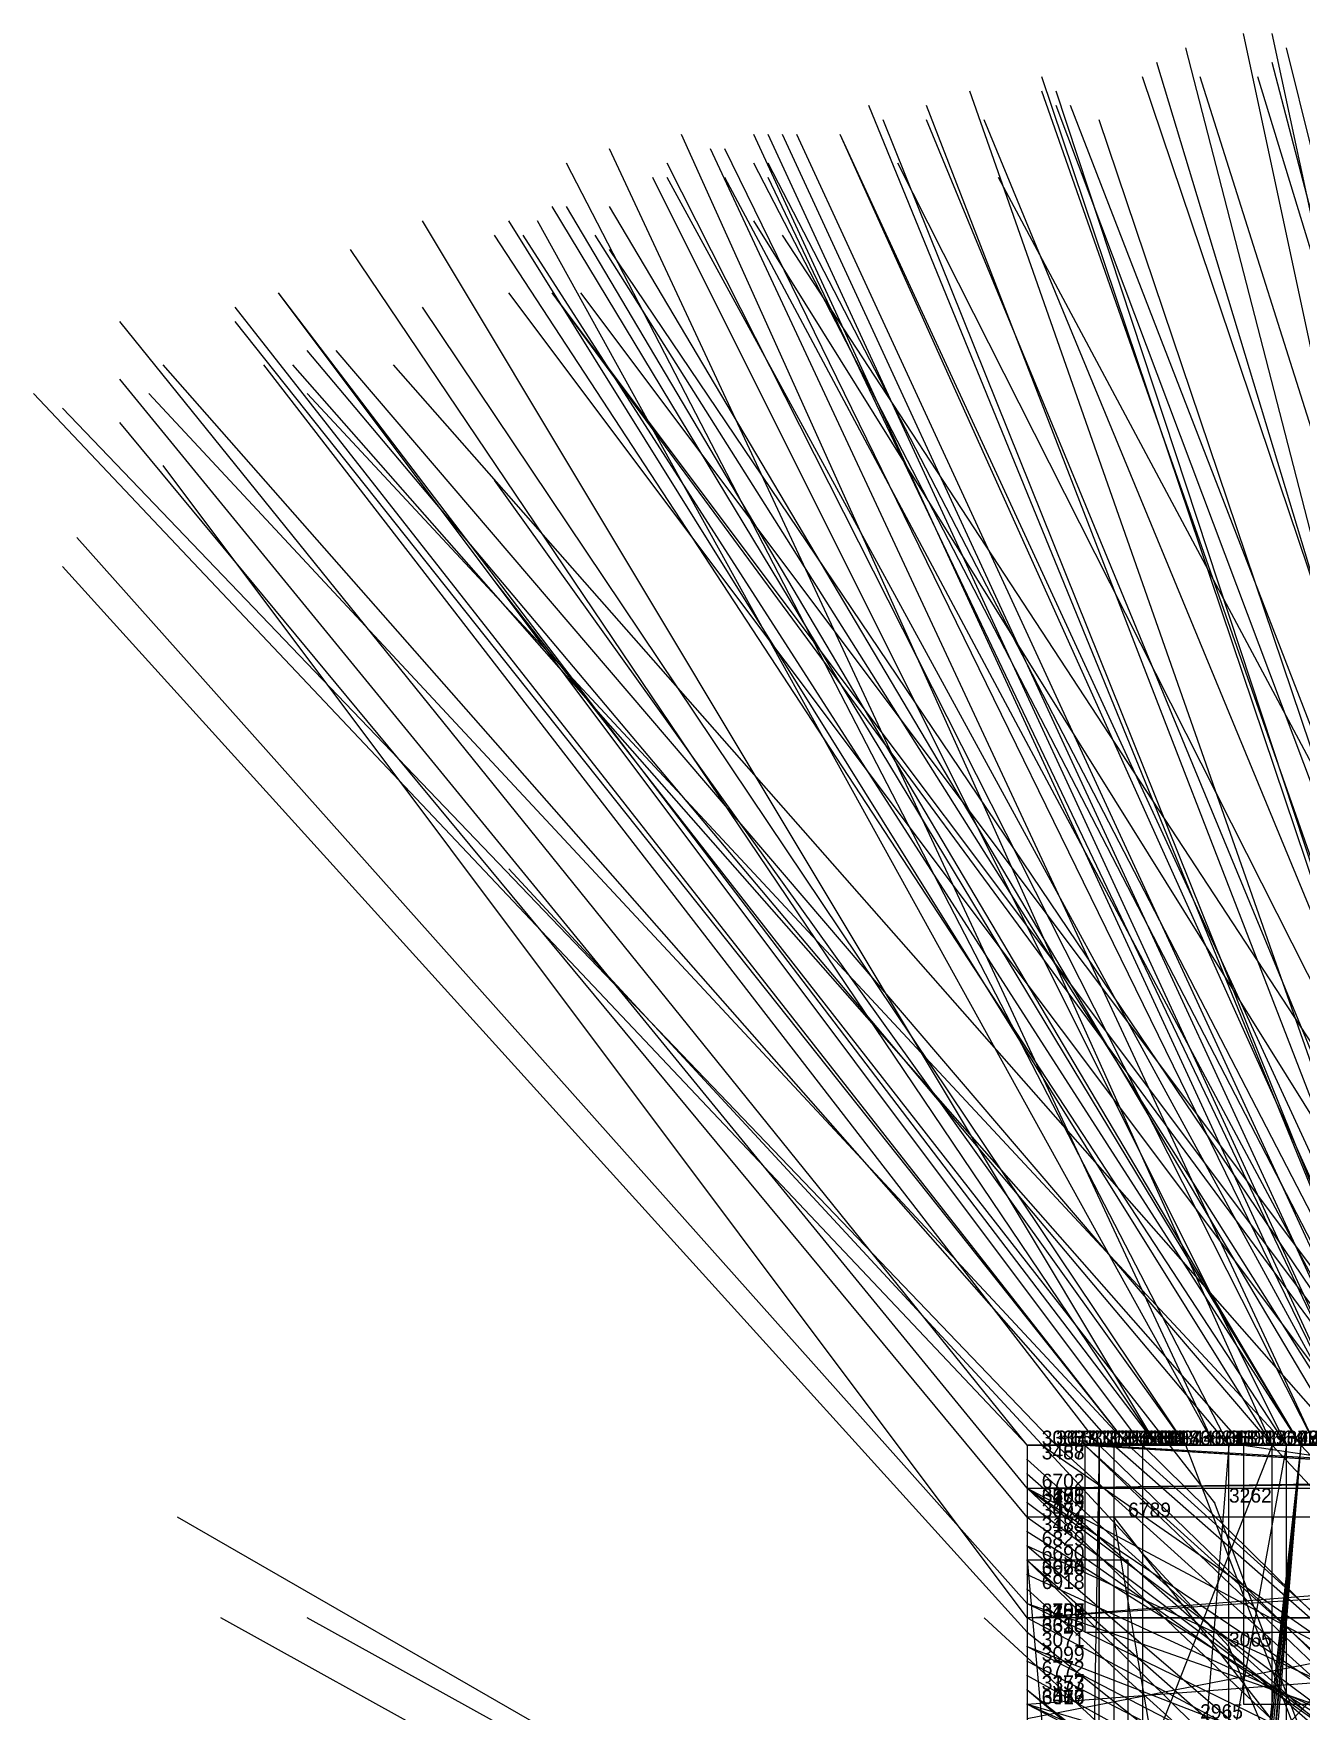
# Model space of a CAD drawing. Extents: x -0.07 to 1.1, y -0.07 to 1.1.
# Drawn here: x -0.069 to 0.019, y 0.9815 to 1.098 of the extents above; entities that cross this region are included whole.
import ezdxf

# ---------------------------------------------------------------- set-up
doc = ezdxf.new("R2010")
doc.units = 0
for name, color, linetype in [('Clients', 3, 'CONTINUOUS'), ('Facilities', 3, 'CONTINUOUS'), ('Facilities_lines', 3, 'CONTINUOUS'), ('Min_max_boxes', 1, 'CONTINUOUS'), ('Normals', 1, 'CONTINUOUS'), ('Source_points', 5, 'CONTINUOUS'), ('Text', 3, 'CONTINUOUS')]:
    doc.layers.add(name, color=color, linetype=linetype)

msp = doc.modelspace()

# ---------------------------------------------------------------- linework, layer by layer
at = {"layer": 'Clients', "color": 5}
for p in [(0.011, 1, 0.003), (0.006, 0.995, 1), (0.013, 0.996), (0.014, 0.986)]:
    msp.add_point(p, dxfattribs=at)
at = {"layer": 'Facilities', "color": 3}
for p in [(0, 1, 0.449), (0, 1, 0.307), (0.001, 1, 0.156), (0.002, 1, 0.208), (0.002, 1, 0.71), (0.004, 1, 0.057), (0.004, 1, 0.858), (0.005, 1, 0.025), (0.005, 1, 0.964), (0.006, 1, 0.435), (0.006, 1, 0.867), (0.007, 1, 0.238), (0.007, 1, 0.449), (0.007, 1, 0.562), (0.007, 1, 0.729), (0.008, 1, 0.125), (0.008, 1, 0.839), (0.009, 1, 0.37), (0.009, 1, 0.402), (0.009, 1, 0.592), (0.011, 1, 0.952), (0.013, 1, 0.169), (0.013, 1, 0.944), (0.014, 1, 0.327), (0.014, 1, 0.465), (0.015, 1, 0.9), (0.017, 1, 0.163), (0.017, 1, 0.077), (0.017, 1, 0.63), (0.017, 1, 0.886), (0.018, 1, 0.431), (0.018, 1, 0.932), (0.018, 1, 0.859), (0.019, 1, 0.651), (0.019, 1, 0.884), (0.019, 1, 0.771), (0.019, 1, 0.792), (0, 0.999, 0.412), (0, 0.998, 0.742), (0, 0.997, 0.174), (0, 0.997, 0.108), (0, 0.997, 0.38), (0, 0.997, 0.53), (0, 0.997, 0.54), (0, 0.996, 0.232), (0, 0.995, 0.332), (0, 0.995, 0.399), (0, 0.994, 0.114), (0, 0.993, 0.614), (0, 0.993, 0.865), (0, 0.992, 0.015), (0, 0.992, 0.609), (0, 0.991, 0.903), (0, 0.99, 0.771), (0, 0.989, 0.2), (0, 0.989, 0.466), (0, 0.989, 0.877), (0, 0.988, 0.23), (0, 0.988, 0.51), (0, 0.987, 0.33), (0, 0.987, 0.435), (0, 0.986, 0.209), (0, 0.986, 0.232), (0, 0.985, 0.825), (0, 0.984, 0.149), (0, 0.983, 0.474), (0, 0.983, 0.522), (0, 0.982, 0.204), (0, 0.982, 0.399), (0, 0.982, 0.368)]:
    msp.add_point(p, dxfattribs=at)
at = {"layer": 'Facilities_lines', "color": 3}
for p, q in [((0, 1, 0.449), (0.118, 1, 0.433)), ((0, 0.982, 0.399), (0.239, 1, 0.401)), ((0, 0.997, 0.38), (0.211, 1, 0.345)), ((0, 0.997, 0.38), (0.225, 1, 0.353)), ((0, 0.997, 0.38), (0.248, 1, 0.385)), ((0, 0.997, 0.38), (0.199, 1, 0.355)), ((0.014, 1, 0.465), (0, 0.827, 0.529)), ((0.019, 1, 0.651), (0, 0.821, 0.635)), ((0.019, 1, 0.651), (0, 0.77, 0.652)), ((0.019, 1, 0.651), (0, 0.788, 0.644)), ((0.019, 1, 0.651), (0, 0.793, 0.649)), ((0.019, 1, 0.651), (0, 0.81, 0.627)), ((0.019, 1, 0.651), (0, 0.831, 0.608)), ((0, 0.988, 0.51), (0.179, 1, 0.46)), ((0, 0.988, 0.51), (0.154, 1, 0.476)), ((0, 0.988, 0.51), (0.153, 1, 0.456)), ((0.017, 1, 0.886), (0, 0.957, 0.999)), ((0.005, 1, 0.964), (0, 0.716, 0.995)), ((0.036, 1, 0.948), (0, 0.961, 0.997)), ((0.002, 1, 0.208), (0.206, 1, 0.229)), ((0.002, 1, 0.208), (0.183, 1, 0.26)), ((0.002, 1, 0.208), (0.171, 1, 0.29)), ((0.002, 1, 0.208), (0.171, 1, 0.283)), ((0.004, 1, 0.057), (0.152, 0.991)), ((0.004, 1, 0.057), (0.212, 0.987)), ((0.005, 1, 0.025), (0.208, 0.988)), ((0.007, 1, 0.449), (0.183, 1, 0.497)), ((0.018, 1, 0.859), (0.008, 0.945, 1)), ((0.041, 0.922), (0.011, 1, 0.003)), ((0.015, 1, 0.9), (0.136, 0.982, 1)), ((0.019, 1, 0.651), (0.194, 1, 0.579)), ((0.019, 1, 0.651), (0.232, 1, 0.615)), ((0.039, 0.802, 1), (0.006, 0.995, 1)), ((0.041, 0.922), (0.013, 0.996)), ((0, 0.992, 0.015), (0, 0.898, 0.024)), ((0, 0.992, 0.015), (0.007, 0.914)), ((0, 0.981, 0.052), (0.036, 0.988)), ((0, 0.988, 0.51), (0, 0.774, 0.469)), ((0.041, 0.922), (0.014, 0.986)), ((0, 0.982, 0.399), (0, 0.779, 0.402))]:
    msp.add_line(p, q, dxfattribs=at)
at = {"layer": 'Min_max_boxes', "color": 1}
for p, q in [((0.248, 1), (0, 1)), ((0, 1), (0, 0.774)), ((0.248, 1, 0.288), (0, 1, 0.288)), ((0, 1, 0.288), (0, 0.774, 0.288)), ((0, 1), (0, 1, 0.288)), ((0.174, 1, 0.291), (0, 1, 0.291)), ((0, 1, 0.291), (0, 0.79, 0.291)), ((0.174, 1, 0.459), (0, 1, 0.459)), ((0, 1, 0.459), (0, 0.79, 0.459)), ((0, 1, 0.291), (0, 1, 0.459)), ((0.221, 1, 0.321), (0, 1, 0.321)), ((0, 1, 0.321), (0, 0.967, 0.321)), ((0.221, 1, 0.333), (0, 1, 0.333)), ((0, 1, 0.333), (0, 0.967, 0.333)), ((0, 1, 0.321), (0, 1, 0.333)), ((0.21, 1, 0.366), (0, 1, 0.366)), ((0, 1, 0.366), (0, 0.973, 0.366)), ((0.21, 1, 0.38), (0, 1, 0.38)), ((0, 1, 0.38), (0, 0.973, 0.38)), ((0, 1, 0.366), (0, 1, 0.38)), ((0, 1, 0.433), (0.118, 1, 0.433)), ((0.118, 1, 0.433), (0, 1, 0.433)), ((0, 1, 0.433), (0, 1, 0.433)), ((0, 1, 0.449), (0.118, 1, 0.449)), ((0.118, 1, 0.449), (0, 1, 0.449)), ((0, 1, 0.449), (0, 1, 0.449)), ((0, 1, 0.433), (0, 1, 0.449)), ((0, 1, 0.433), (0, 1, 0.449)), ((0.288, 1, 0.345), (0, 1, 0.345)), ((0, 1, 0.345), (0, 0.805, 0.345)), ((0.288, 1, 0.585), (0, 1, 0.585)), ((0, 1, 0.585), (0, 0.805, 0.585)), ((0, 1, 0.345), (0, 1, 0.585)), ((0.239, 1, 0.399), (0, 1, 0.399)), ((0, 1, 0.399), (0, 0.779, 0.399)), ((0.239, 1, 0.402), (0, 1, 0.402)), ((0, 1, 0.402), (0, 0.779, 0.402)), ((0, 1, 0.399), (0, 1, 0.402)), ((0.248, 1, 0.345), (0, 1, 0.345)), ((0, 1, 0.345), (0, 0.997, 0.345)), ((0.248, 1, 0.385), (0, 1, 0.385)), ((0, 1, 0.385), (0, 0.997, 0.385)), ((0, 1, 0.345), (0, 1, 0.385)), ((0.014, 1, 0.465), (0, 1, 0.465)), ((0, 1, 0.465), (0, 0.827, 0.465)), ((0.014, 1, 0.529), (0, 1, 0.529)), ((0, 1, 0.529), (0, 0.827, 0.529)), ((0, 1, 0.465), (0, 1, 0.529)), ((0.246, 1, 0.596), (0, 1, 0.596)), ((0, 1, 0.596), (0, 0.792, 0.596)), ((0.246, 1, 0.733), (0, 1, 0.733)), ((0, 1, 0.733), (0, 0.792, 0.733)), ((0, 1, 0.596), (0, 1, 0.733)), ((0.232, 1, 0.579), (0, 1, 0.579)), ((0, 1, 0.579), (0, 0.77, 0.579)), ((0.232, 1, 0.652), (0, 1, 0.652)), ((0, 1, 0.652), (0, 0.77, 0.652)), ((0, 1, 0.579), (0, 1, 0.652)), ((0.179, 1, 0.456), (0, 1, 0.456)), ((0, 1, 0.456), (0, 0.774, 0.456)), ((0.179, 1, 0.51), (0, 1, 0.51)), ((0, 1, 0.51), (0, 0.774, 0.51)), ((0, 1, 0.456), (0, 1, 0.51)), ((0.255, 1, 0.462), (0, 1, 0.462)), ((0, 1, 0.462), (0, 0.818, 0.462)), ((0.255, 1, 0.627), (0, 1, 0.627)), ((0, 1, 0.627), (0, 0.818, 0.627)), ((0, 1, 0.462), (0, 1, 0.627)), ((0.017, 1, 0.886), (0, 1, 0.886)), ((0, 1, 0.886), (0, 0.957, 0.886)), ((0.017, 1, 0.999), (0, 1, 0.999)), ((0, 1, 0.999), (0, 0.957, 0.999)), ((0, 1, 0.886), (0, 1, 0.999)), ((0.005, 1, 0.964), (0, 1, 0.964)), ((0, 1, 0.964), (0, 0.716, 0.964)), ((0.005, 1, 0.995), (0, 1, 0.995)), ((0, 1, 0.995), (0, 0.716, 0.995)), ((0, 1, 0.964), (0, 1, 0.995)), ((0.194, 1, 0.772), (0, 1, 0.772)), ((0, 1, 0.772), (0, 0.829, 0.772)), ((0.194, 1, 1), (0, 1, 1)), ((0, 1, 1), (0, 0.829, 1)), ((0, 1, 0.772), (0, 1, 1)), ((0.036, 1, 0.948), (0, 1, 0.948)), ((0, 1, 0.948), (0, 0.961, 0.948)), ((0.036, 1, 0.997), (0, 1, 0.997)), ((0, 1, 0.997), (0, 0.961, 0.997)), ((0, 1, 0.948), (0, 1, 0.997)), ((0.002, 1, 0.208), (0.206, 1, 0.208)), ((0.206, 1, 0.208), (0.002, 1, 0.208)), ((0.002, 1, 0.208), (0.002, 1, 0.208)), ((0.002, 1, 0.29), (0.206, 1, 0.29)), ((0.206, 1, 0.29), (0.002, 1, 0.29)), ((0.002, 1, 0.29), (0.002, 1, 0.29)), ((0.002, 1, 0.208), (0.002, 1, 0.29)), ((0.002, 1, 0.208), (0.002, 1, 0.29)), ((0.212, 1), (0.004, 1)), ((0.004, 1), (0.004, 0.987)), ((0.212, 1, 0.057), (0.004, 1, 0.057)), ((0.004, 1, 0.057), (0.004, 0.987, 0.057)), ((0.004, 1), (0.004, 1, 0.057)), ((0.208, 1), (0.005, 1)), ((0.005, 1), (0.005, 0.988)), ((0.208, 1, 0.025), (0.005, 1, 0.025)), ((0.005, 1, 0.025), (0.005, 0.988, 0.025)), ((0.005, 1), (0.005, 1, 0.025)), ((0.005, 0.716, 0.964), (0.005, 1, 0.964)), ((0.005, 0.716, 0.995), (0.005, 1, 0.995)), ((0.005, 1, 0.964), (0.005, 1, 0.995)), ((0.049, 1, 0.933), (0.006, 1, 0.933)), ((0.006, 1, 0.933), (0.006, 0.957, 0.933)), ((0.049, 1, 1), (0.006, 1, 1)), ((0.006, 1, 1), (0.006, 0.957, 1)), ((0.006, 1, 0.933), (0.006, 1, 1)), ((0.007, 1, 0.449), (0.183, 1, 0.449)), ((0.183, 1, 0.449), (0.007, 1, 0.449)), ((0.007, 1, 0.449), (0.007, 1, 0.449)), ((0.007, 1, 0.497), (0.183, 1, 0.497)), ((0.183, 1, 0.497), (0.007, 1, 0.497)), ((0.007, 1, 0.497), (0.007, 1, 0.497)), ((0.007, 1, 0.449), (0.007, 1, 0.497)), ((0.007, 1, 0.449), (0.007, 1, 0.497)), ((0.018, 1, 0.859), (0.008, 1, 0.859)), ((0.008, 1, 0.859), (0.008, 0.945, 0.859)), ((0.018, 1, 1), (0.008, 1, 1)), ((0.008, 1, 1), (0.008, 0.945, 1)), ((0.008, 1, 0.859), (0.008, 1, 1)), ((0.014, 0.827, 0.465), (0.014, 1, 0.465)), ((0.014, 0.827, 0.529), (0.014, 1, 0.529)), ((0.014, 1, 0.465), (0.014, 1, 0.529)), ((0.136, 1, 0.9), (0.015, 1, 0.9)), ((0.015, 1, 0.9), (0.015, 0.982, 0.9)), ((0.136, 1, 1), (0.015, 1, 1)), ((0.015, 1, 1), (0.015, 0.982, 1)), ((0.015, 1, 0.9), (0.015, 1, 1)), ((0.017, 0.957, 0.886), (0.017, 1, 0.886)), ((0.017, 0.957, 0.999), (0.017, 1, 0.999)), ((0.017, 1, 0.886), (0.017, 1, 0.999)), ((0.018, 0.945, 0.859), (0.018, 1, 0.859)), ((0.018, 0.945, 1), (0.018, 1, 1)), ((0.018, 1, 0.859), (0.018, 1, 1)), ((0, 0.997, 0.345), (0.248, 0.997, 0.345)), ((0, 0.997, 0.385), (0.248, 0.997, 0.385)), ((0, 0.997, 0.345), (0, 0.997, 0.385)), ((0.039, 0.995, 0.765), (0, 0.995, 0.765)), ((0, 0.995, 0.765), (0, 0.581, 0.765)), ((0.039, 0.995, 1), (0, 0.995, 1)), ((0, 0.995, 1), (0, 0.581, 1)), ((0, 0.995, 0.765), (0, 0.995, 1)), ((0.007, 0.992), (0, 0.992)), ((0, 0.992), (0, 0.898)), ((0.007, 0.992, 0.024), (0, 0.992, 0.024)), ((0, 0.992, 0.024), (0, 0.898, 0.024)), ((0, 0.992), (0, 0.992, 0.024)), ((0.007, 0.898), (0.007, 0.992)), ((0.007, 0.898, 0.024), (0.007, 0.992, 0.024)), ((0.007, 0.992), (0.007, 0.992, 0.024)), ((0.036, 0.988), (0, 0.988)), ((0, 0.988), (0, 0.981)), ((0.036, 0.988, 0.052), (0, 0.988, 0.052)), ((0, 0.988, 0.052), (0, 0.981, 0.052)), ((0, 0.988), (0, 0.988, 0.052)), ((0.005, 0.988), (0.208, 0.988)), ((0.005, 0.988, 0.025), (0.208, 0.988, 0.025)), ((0.005, 0.988), (0.005, 0.988, 0.025)), ((0.004, 0.987), (0.212, 0.987)), ((0.004, 0.987, 0.057), (0.212, 0.987, 0.057)), ((0.004, 0.987), (0.004, 0.987, 0.057)), ((0.015, 0.982, 0.9), (0.136, 0.982, 0.9)), ((0.015, 0.982, 1), (0.136, 0.982, 1)), ((0.015, 0.982, 0.9), (0.015, 0.982, 1))]:
    msp.add_line(p, q, dxfattribs=at)
at = {"layer": 'Normals', "color": 1}
for p, q in [((0.036, 1, 0.573), (0.015, 1.098, 0.571)), ((0.038, 1, 0.576), (0.017, 1.098, 0.573)), ((0.036, 1, 0.595), (0.011, 1.097, 0.593)), ((0.042, 1, 0.383), (0.018, 1.097, 0.378)), ((0.038, 1, 0.286), (0.009, 1.096, 0.29)), ((0.042, 1, 0.071), (0.017, 1.096, 0.061)), ((0.029, 1, 0.077), (-0.004, 1.094, 0.072)), ((0.033, 1, 0.157), (0.001, 1.095, 0.157)), ((0.034, 1, 0.161), (0.001, 1.094, 0.155)), ((0.033, 1, 0.349), (0.002, 1.094, 0.335)), ((0.04, 1, 0.223), (0.008, 1.095, 0.228)), ((0.042, 1, 0.779), (0.012, 1.095, 0.778)), ((0.045, 1, 0.335), (0.016, 1.095, 0.327)), ((0.027, 1, 0.565), (-0.011, 1.093, 0.561)), ((0.029, 1, 0.389), (-0.007, 1.093, 0.382)), ((0.037, 1, 0.241), (0.002, 1.093, 0.246)), ((0.039, 1, 0.246), (0.003, 1.093, 0.249)), ((0.027, 1, 0.46), (-0.01, 1.092, 0.47)), ((0.031, 1, 0.203), (-0.007, 1.092, 0.203)), ((0.035, 1, 0.885), (-0.003, 1.092, 0.876)), ((0.036, 1, 0.948), (0.005, 1.092, 0.971)), ((0.017, 1, 0.163), (-0.024, 1.091, 0.157)), ((0.023, 1, 0.606), (-0.019, 1.091, 0.611)), ((0.024, 1, 0.416), (-0.018, 1.091, 0.418)), ((0.025, 1, 0.419), (-0.017, 1.091, 0.421)), ((0.026, 1, 0.417), (-0.016, 1.091, 0.418)), ((0.029, 1, 0.791), (-0.013, 1.091, 0.787)), ((0.028, 1, 0.843), (-0.013, 1.091, 0.837)), ((0.013, 1, 0.169), (-0.029, 1.09, 0.161)), ((0.02, 1, 0.164), (-0.022, 1.09, 0.156)), ((0.023, 1, 0.613), (-0.021, 1.09, 0.62)), ((0.014, 1, 0.465), (-0.032, 1.089, 0.472)), ((0.02, 1, 0.405), (-0.025, 1.089, 0.406)), ((0.027, 1, 0.618), (-0.019, 1.089, 0.625)), ((0.028, 1, 0.231), (-0.018, 1.089, 0.235)), ((0.036, 1, 0.248), (-0.009, 1.089, 0.253)), ((0.018, 1, 0.932), (-0.026, 1.088, 0.95)), ((0.023, 1, 0.219), (-0.025, 1.088, 0.226)), ((0.026, 1, 0.508), (-0.021, 1.088, 0.513)), ((0.024, 1, 0.338), (-0.018, 1.088, 0.315)), ((0.045, 1, 0.713), (-0.002, 1.088, 0.709)), ((0.019, 1, 0.651), (-0.033, 1.086, 0.658)), ((0.019, 1, 0.771), (-0.032, 1.086, 0.766)), ((0.022, 1, 0.302), (-0.029, 1.086, 0.308)), ((0.009, 1, 0.37), (-0.042, 1.085, 0.358)), ((0.017, 1, 0.077), (-0.036, 1.085, 0.07)), ((0.013, 1, 0.944), (-0.034, 1.085, 0.968)), ((0.034, 1, 0.676), (-0.019, 1.085, 0.684)), ((0.018, 1, 0.431), (-0.037, 1.084, 0.435)), ((0.019, 1, 0.792), (-0.035, 1.084, 0.784)), ((0.023, 1, 0.904), (-0.03, 1.084, 0.906)), ((0.038, 1, 0.749), (-0.017, 1.084, 0.746)), ((0.009, 1, 0.592), (-0.047, 1.083, 0.594)), ((0.027, 1, 0.656), (-0.029, 1.083, 0.661)), ((0.009, 1, 0.402), (-0.052, 1.08, 0.4)), ((0.008, 1, 0.839), (-0.052, 1.08, 0.836)), ((0.024, 1, 0.854), (-0.036, 1.08, 0.851)), ((0.027, 1, 0.633), (-0.033, 1.08, 0.635)), ((0.026, 1, 0.714), (-0.033, 1.08, 0.712)), ((0.029, 1, 0.702), (-0.031, 1.08, 0.703)), ((0.007, 1, 0.562), (-0.055, 1.079, 0.556)), ((0.011, 1, 0.952), (-0.042, 1.079, 0.982)), ((0, 1, 0.449), (-0.063, 1.078, 0.455)), ((0.007, 1, 0.449), (-0.055, 1.078, 0.455)), ((0.014, 1, 0.327), (-0.05, 1.076, 0.319)), ((0.017, 1, 0.63), (-0.048, 1.076, 0.632)), ((0.006, 1, 0.435), (-0.06, 1.075, 0.439)), ((0.005, 1, 0.964), (-0.053, 1.075, 0.995)), ((0.015, 1, 0.9), (-0.051, 1.075, 0.902)), ((0.022, 1, 0.692), (-0.044, 1.075, 0.696)), ((0, 1, 0.307), (-0.069, 1.073, 0.31)), ((0, 0.997, 0.53), (-0.063, 1.074, 0.526)), ((0.007, 1, 0.729), (-0.061, 1.073, 0.723)), ((0.018, 1, 0.859), (-0.05, 1.073, 0.855)), ((0.002, 1, 0.208), (-0.067, 1.072, 0.215)), ((0, 0.995, 0.332), (-0.063, 1.071, 0.322)), ((0, 0.988, 0.51), (-0.06, 1.068, 0.515)), ((0.011, 1, 0.003), (-0.037, 1.067, -0.053)), ((0, 0.989, 0.466), (-0.066, 1.063, 0.467)), ((0, 0.987, 0.33), (-0.067, 1.061, 0.32)), ((0.013, 0.996), (-0.037, 1.06, -0.059)), ((0.014, 0.986), (-0.036, 1.04, -0.069)), ((0.001, 1, 0.156), (0.083, 0.943, 0.166)), ((0.002, 1, 0.71), (0.076, 0.933, 0.712)), ((0.004, 1, 0.057), (0.077, 0.934, 0.074)), ((0.004, 1, 0.858), (0.076, 0.931, 0.863)), ((0.005, 1, 0.025), (0.073, 0.934, 0.057)), ((0.006, 1, 0.867), (0.081, 0.934, 0.868)), ((0.007, 1, 0.238), (0.081, 0.933, 0.237)), ((0.008, 1, 0.125), (0.079, 0.93, 0.134)), ((0.017, 1, 0.886), (0.085, 0.927, 0.896)), ((0.019, 1, 0.884), (0.087, 0.927, 0.894)), ((0, 0.999, 0.412), (0.074, 0.932, 0.411)), ((0, 0.998, 0.742), (0.075, 0.932, 0.746)), ((0, 0.997, 0.174), (0.088, 0.95, 0.176)), ((0, 0.997, 0.108), (0.083, 0.941, 0.117)), ((0, 0.997, 0.38), (0.08, 0.937, 0.386)), ((0, 0.997, 0.54), (0.073, 0.928, 0.544)), ((0, 0.961, 0.997), (-0.059, 0.995, 1.07)), ((0, 0.996, 0.232), (0.08, 0.936, 0.228)), ((0, 0.995, 0.399), (0.082, 0.937, 0.402)), ((0.006, 0.995, 1), (0.052, 0.936, 0.934)), ((0, 0.994, 0.114), (0.084, 0.941, 0.123)), ((0, 0.993, 0.614), (0.076, 0.928, 0.607)), ((0, 0.993, 0.865), (0.091, 0.951, 0.869)), ((0, 0.992, 0.015), (0.066, 0.927, 0.054)), ((0, 0.992, 0.609), (0.075, 0.926, 0.598)), ((0, 0.991, 0.903), (0.091, 0.949, 0.899)), ((0, 0.99, 0.771), (0.074, 0.923, 0.777)), ((0, 0.957, 0.999), (-0.056, 0.988, 1.076)), ((0.006, 0.957, 1), (-0.05, 0.988, 1.077)), ((0.035, 0.953, 1), (-0.003, 0.988, 1.086)), ((0, 0.989, 0.2), (0.09, 0.945, 0.195)), ((0, 0.989, 0.877), (0.094, 0.956, 0.868)), ((0, 0.988, 0.23), (0.088, 0.941, 0.226)), ((0, 0.987, 0.435), (0.078, 0.925, 0.43)), ((0, 0.986, 0.209), (0.093, 0.95, 0.2)), ((0, 0.986, 0.232), (0.089, 0.94, 0.225)), ((0, 0.985, 0.825), (0.089, 0.939, 0.831)), ((0, 0.984, 0.149), (0.087, 0.936, 0.16)), ((0, 0.983, 0.474), (0.076, 0.919, 0.462)), ((0, 0.983, 0.522), (0.078, 0.921, 0.514)), ((0, 0.982, 0.204), (0.096, 0.954, 0.198)), ((0, 0.982, 0.399), (0.089, 0.936, 0.407)), ((0, 0.982, 0.368), (0.091, 0.941, 0.374))]:
    msp.add_line(p, q, dxfattribs=at)
at = {"layer": 'Source_points', "color": 5}
for p in [(0, 1, 0.449), (0, 1, 0.307), (0.001, 1, 0.156), (0.002, 1, 0.208), (0.002, 1, 0.71), (0.004, 1, 0.057), (0.004, 1, 0.858), (0.005, 1, 0.025), (0.005, 1, 0.964), (0.006, 1, 0.435), (0.006, 1, 0.867), (0.007, 1, 0.238), (0.007, 1, 0.449), (0.007, 1, 0.562), (0.007, 1, 0.729), (0.008, 1, 0.125), (0.008, 1, 0.839), (0.009, 1, 0.37), (0.009, 1, 0.402), (0.009, 1, 0.592), (0.011, 1, 0.003), (0.011, 1, 0.952), (0.013, 1, 0.169), (0.013, 1, 0.944), (0.014, 1, 0.327), (0.014, 1, 0.465), (0.015, 1, 0.9), (0.017, 1, 0.163), (0.017, 1, 0.077), (0.017, 1, 0.63), (0.017, 1, 0.886), (0.018, 1, 0.431), (0.018, 1, 0.932), (0.018, 1, 0.859), (0.019, 1, 0.651), (0.019, 1, 0.884), (0.019, 1, 0.771), (0.019, 1, 0.792), (0, 0.999, 0.412), (0, 0.998, 0.742), (0, 0.997, 0.174), (0, 0.997, 0.108), (0, 0.997, 0.38), (0, 0.997, 0.53), (0, 0.997, 0.54), (0, 0.996, 0.232), (0, 0.995, 0.332), (0, 0.995, 0.399), (0.006, 0.995, 1), (0.013, 0.996), (0, 0.994, 0.114), (0, 0.993, 0.614), (0, 0.993, 0.865), (0, 0.992, 0.015), (0, 0.992, 0.609), (0, 0.991, 0.903), (0, 0.99, 0.771), (0, 0.989, 0.2), (0, 0.989, 0.466), (0, 0.989, 0.877), (0, 0.988, 0.23), (0, 0.988, 0.51), (0, 0.987, 0.33), (0, 0.987, 0.435), (0, 0.986, 0.209), (0, 0.986, 0.232), (0.014, 0.986), (0, 0.985, 0.825), (0, 0.984, 0.149), (0, 0.983, 0.474), (0, 0.983, 0.522), (0, 0.982, 0.204), (0, 0.982, 0.399), (0, 0.982, 0.368)]:
    msp.add_point(p, dxfattribs=at)

# ---------------------------------------------------------------- texts
at = {"layer": 'Text', "color": 3}
for s, p in [('3005', (0.001, 1, 0.156)), ('3380', (0.001, 1, 0.449)), ('3049', (0.002, 1, 0.208)), ('6530', (0.003, 1, 0.71)), ('3023', (0.004, 1, 0.057)), ('7033', (0.004, 1, 0.858)), ('3032', (0.005, 1, 0.025)), ('6851', (0.006, 1, 0.964)), ('6856', (0.006, 1, 0.867)), ('3110', (0.007, 1, 0.238)), ('3428', (0.007, 1, 0.435)), ('6628', (0.007, 1, 0.562)), ('3404', (0.008, 1, 0.449)), ('2982', (0.008, 1, 0.125)), ('6640', (0.008, 1, 0.729)), ('3418', (0.009, 1, 0.402)), ('6534', (0.009, 1, 0.592)), ('6907', (0.009, 1, 0.839)), ('3344', (0.01, 1, 0.37)), ('3087', (0.012, 1, 0.003)), ('6884', (0.012, 1, 0.952)), ('3018', (0.013, 1, 0.169)), ('6863', (0.013, 1, 0.944)), ('3500', (0.014, 1, 0.465)), ('3317', (0.015, 1, 0.327)), ('6889', (0.015, 1, 0.9)), ('6641', (0.017, 1, 0.63)), ('3095', (0.018, 1, 0.163)), ('3276', (0.018, 1, 0.077)), ('3460', (0.018, 1, 0.431)), ('6777', (0.018, 1, 0.932)), ('6781', (0.018, 1, 0.886)), ('3457', (0.001, 0.999, 0.307)), ('3488', (0.001, 0.999, 0.412)), ('6702', (0.001, 0.997, 0.742)), ('3181', (0.001, 0.996, 0.174)), ('3258', (0.001, 0.996, 0.108)), ('3473', (0.001, 0.996, 0.38)), ('6555', (0.001, 0.996, 0.53)), ('6705', (0.001, 0.996, 0.54)), ('3262', (0.014, 0.996)), ('3092', (0.001, 0.995, 0.232)), ('3477', (0.001, 0.995, 0.399)), ('3183', (0.001, 0.994, 0.114)), ('3474', (0.001, 0.994, 0.332)), ('6789', (0.007, 0.995, 1)), ('6829', (0.001, 0.993, 0.865)), ('6690', (0.001, 0.992, 0.614)), ('3020', (0.001, 0.991, 0.015)), ('6666', (0.001, 0.991, 0.609)), ('6974', (0.001, 0.991, 0.903)), ('6918', (0.001, 0.99, 0.771)), ('3107', (0.001, 0.988, 0.2)), ('3289', (0.001, 0.988, 0.23)), ('3458', (0.001, 0.988, 0.466)), ('3325', (0.001, 0.987, 0.33)), ('3338', (0.001, 0.987, 0.435)), ('6736', (0.001, 0.988, 0.877)), ('6616', (0.001, 0.987, 0.51)), ('3071', (0.001, 0.986, 0.209)), ('3065', (0.014, 0.986)), ('3099', (0.001, 0.985, 0.232)), ('6772', (0.001, 0.984, 0.825)), ('3153', (0.001, 0.983, 0.149)), ('3377', (0.001, 0.983, 0.474)), ('3079', (0.001, 0.982, 0.204)), ('3469', (0.001, 0.982, 0.399)), ('3517', (0.001, 0.982, 0.368)), ('6536', (0.001, 0.982, 0.522)), ('2965', (0.012, 0.981))]:
    msp.add_text(s, height=0.001, dxfattribs=at).set_placement(p)

doc.saveas('drawing.dxf')
